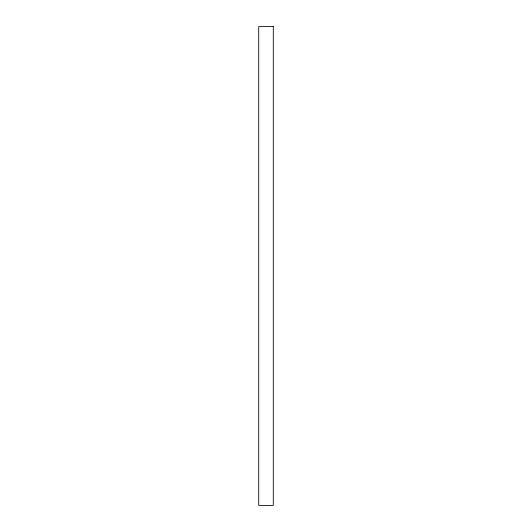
<?xml version="1.0" encoding="UTF-8"?>
<svg xmlns="http://www.w3.org/2000/svg" width="532" height="532" viewBox="0 0 532 532"><rect width="100%" height="100%" fill="white"/><g stroke="black" fill="none" stroke-linecap="round" stroke-linejoin="round"><path stroke-width="0.8" d="M273.288 26.6L258.712 26.6L258.712 505.4L273.288 505.4L273.288 26.6"/></g></svg>
